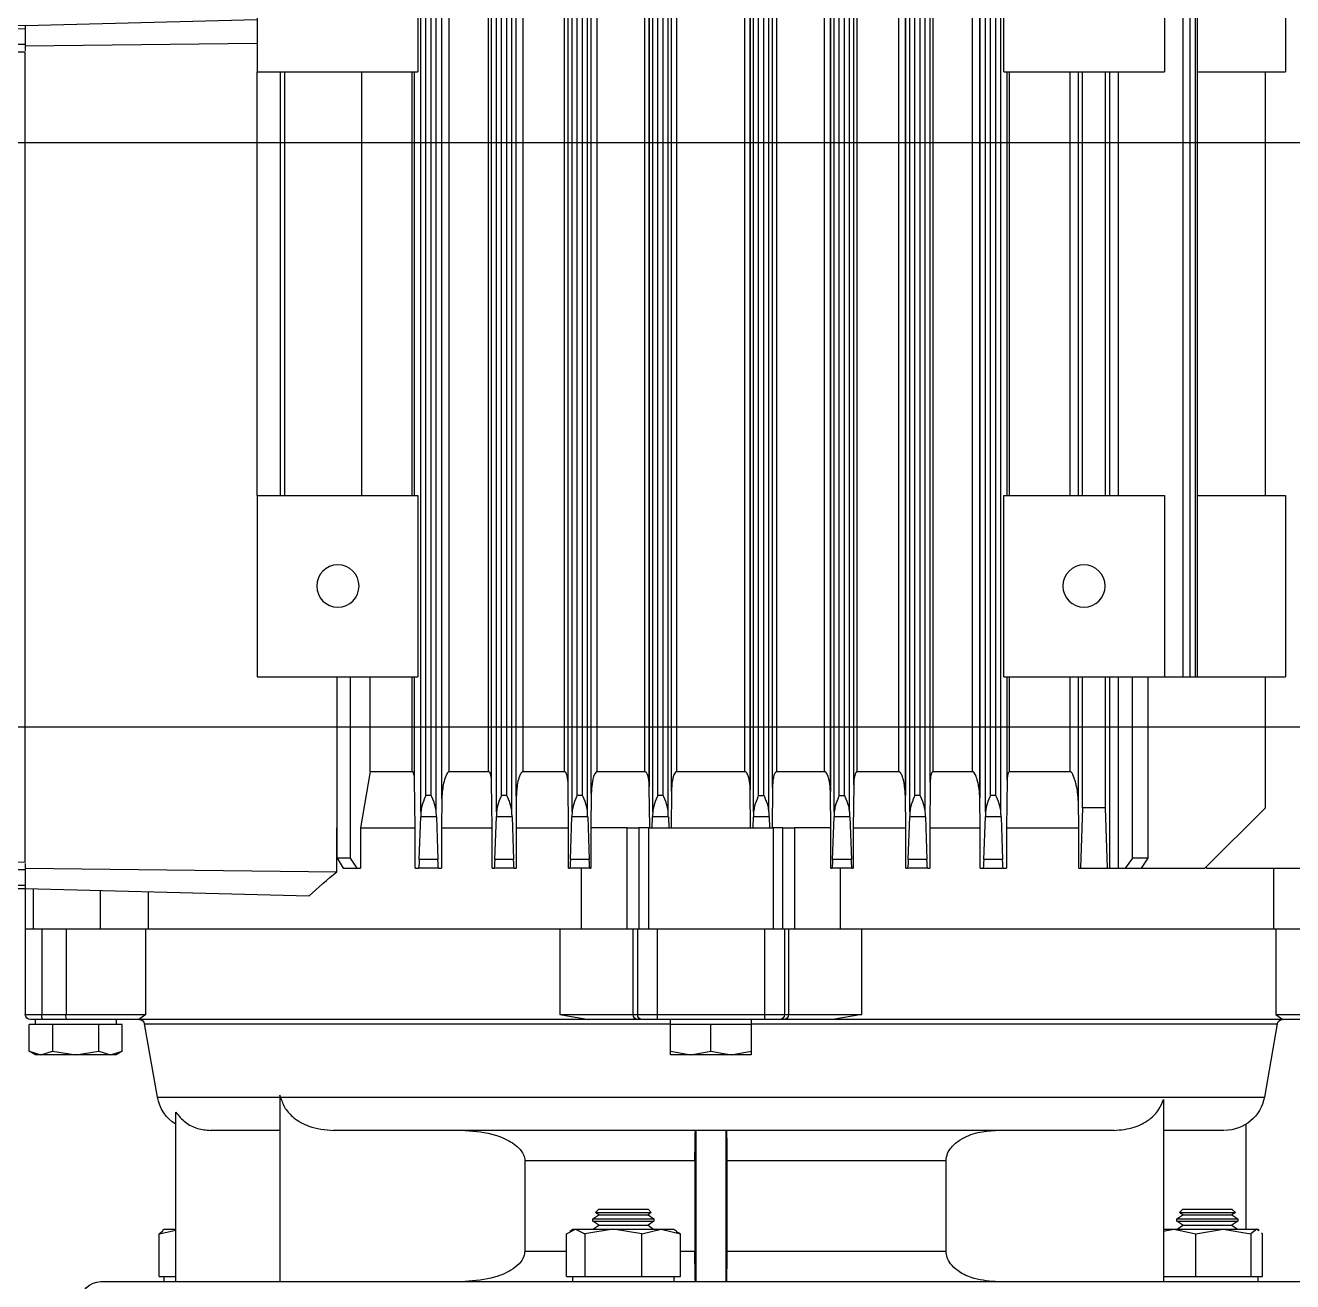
# Model space of a CAD drawing. Header units: centimetres. Extents: x 470464 to 524273, y 49611 to 59074.
# Drawn here: x 490369.18 to 490381.74, y 55166.46 to 55178.93 of the extents above; entities that cross this region are included whole.
import ezdxf

# ---------------------------------------------------------------- set-up
doc = ezdxf.new("R2010")
doc.units = ezdxf.units.CM
doc.header["$MEASUREMENT"] = 0
doc.layers.add('vinç', color=7, linetype='Continuous')

# ---------------------------------------------------------------- blocks, each defined once
blk = doc.blocks.new('DTJYJYTJRKILTULUTOTUŞ')
at = {"color": 30, "ltscale": 0.4, "true_color": 0xf26722, "elevation": 0}
blk.add_lwpolyline([(34748.23, 40110.94), (34748.23, 34810.94), (34690.23, 34810.94), (34690.23, 40110.94)], close=True, dxfattribs=at)
blk = doc.blocks.new('UHKJKLJLJLK')
at = {"color": 2, "linetype": 'Continuous', "lineweight": 25}
for p, q in [((-41145.49, 50585.39), (-41145.49, 50593.31)), ((-41136.99, 50585.39), (-41136.99, 50593.31)), ((-41171.99, 50468.86), (-41171.99, 50589.86)), ((-41130.99, 50578.52), (-41130.99, 50588.11)), ((-41146.41, 50585.53), (-41153.69, 50584.25)), ((-41146.41, 50533.36), (-41146.41, 50585.53)), ((-41145.49, 50585.39), (-41145.99, 50586.08)), ((-41145.99, 50586.08), (-41145.99, 50541.46)), ((-41093.99, 50586.36), (-41111.99, 50586.36)), ((-41111.99, 50577.57), (-41111.99, 50586.36)), ((-41093.99, 50577.57), (-41093.99, 50586.36)), ((-41033.99, 50586.36), (-41051.99, 50586.36)), ((-41051.99, 50577.57), (-41051.99, 50586.36)), ((-41153.69, 50486.66), (-41153.69, 50584.25)), ((-41136.99, 50585.39), (-41145.49, 50585.39)), ((-41136.99, 50544.33), (-41136.99, 50585.39)), ((-41130.99, 50585.14), (-41136.99, 50585.14)), ((-41124.99, 50584.36), (-41130.99, 50578.36)), ((-41124.99, 50584.36), (-41111.99, 50584.36)), ((-41093.99, 50584.36), (-41051.99, 50584.36)), ((-41171.49, 50583.6), (-41171.99, 50583.6)), ((-41171.49, 50583.5), (-41171.49, 50584.07)), ((-41171.49, 50584.07), (-41167.24, 50584.07)), ((-41171.49, 50582.92), (-41171.49, 50583.5)), ((-41167.24, 50584.07), (-41167.16, 50583.98)), ((-41166.79, 50583.5), (-41167.24, 50582.92)), ((-41166.95, 50583.7), (-41166.79, 50583.5)), ((-41166.79, 50583.6), (-41166.88, 50583.74)), ((-41166.79, 50583.5), (-41166.79, 50583.6)), ((-41166.79, 50580.18), (-41166.79, 50583.5)), ((-41167.24, 50582.92), (-41171.49, 50582.92)), ((-41171.49, 50580.18), (-41171.49, 50582.92)), ((-41166.79, 50580.18), (-41167.24, 50582.92)), ((-41156.39, 50582.42), (-41166.79, 50582.42)), ((-41166.4, 50581.04), (-41166.79, 50581.6)), ((-41166, 50581.61), (-41166.4, 50581.04)), ((-41166.4, 50576.15), (-41166.4, 50581.04)), ((-41165.76, 50581.61), (-41166, 50581.61)), ((-41166, 50578.6), (-41166, 50581.61)), ((-41165.36, 50581.04), (-41165.76, 50581.61)), ((-41165.76, 50575.58), (-41165.76, 50581.61)), ((-41165.13, 50581.38), (-41165.36, 50581.04)), ((-41165.36, 50576.15), (-41165.36, 50581.04)), ((-41164.79, 50581.04), (-41165.13, 50581.38)), ((-41165.13, 50578.6), (-41165.13, 50581.38)), ((-41164.79, 50576.15), (-41164.79, 50581.04)), ((-41171.49, 50577.44), (-41171.49, 50580.18)), ((-41167.24, 50577.44), (-41166.79, 50580.18)), ((-41166.79, 50575.28), (-41166.79, 50580.18)), ((-41166, 50575.58), (-41166, 50578.6)), ((-41165.13, 50575.82), (-41165.13, 50578.6)), ((-41130.99, 50578.52), (-41130.83, 50578.52)), ((-41130.99, 50572.06), (-41130.99, 50578.36)), ((-41171.49, 50577.44), (-41167.24, 50577.44)), ((-41171.49, 50575.28), (-41171.49, 50577.44)), ((-41166.79, 50575.28), (-41167.24, 50577.44)), ((-41033.99, 50577.57), (-41111.99, 50577.57)), ((-41111.99, 50577.42), (-41111.99, 50577.57)), ((-41111.99, 50577.42), (-41033.99, 50577.42)), ((-41111.99, 50576.9), (-41111.99, 50577.42)), ((-41111.99, 50576.9), (-41033.99, 50576.9)), ((-41111.99, 50576.21), (-41111.99, 50576.9)), ((-41166.79, 50575.59), (-41166.4, 50576.15)), ((-41166.4, 50576.15), (-41166, 50575.58)), ((-41166, 50575.58), (-41165.76, 50575.58)), ((-41165.76, 50575.58), (-41165.36, 50576.15)), ((-41165.36, 50576.15), (-41165.13, 50575.82)), ((-41165.13, 50575.82), (-41164.79, 50576.15)), ((-41111.99, 50576.21), (-41033.99, 50576.21)), ((-41111.99, 50574.36), (-41111.99, 50576.21)), ((-41153.91, 50574.26), (-41171.99, 50574.26)), ((-41171.49, 50574.26), (-41171.49, 50575.28)), ((-41167, 50574.26), (-41166.79, 50575.28)), ((-41166.79, 50574.26), (-41166.79, 50575.28)), ((-41111.99, 50558.42), (-41111.99, 50574.36)), ((-41093.99, 50574.36), (-41111.99, 50574.36)), ((-41093.99, 50558.42), (-41093.99, 50574.36)), ((-41051.99, 50558.42), (-41051.99, 50574.36)), ((-41033.99, 50574.36), (-41051.99, 50574.36)), ((-41130.99, 50572.06), (-41129.99, 50572.74)), ((-41130.99, 50570.45), (-41130.99, 50572.06)), ((-41129.99, 50572.74), (-41129.99, 50571.18)), ((-41129.99, 50572.74), (-41111.99, 50572.74)), ((-41129.99, 50571.18), (-41130.99, 50570.45)), ((-41130.99, 50569.77), (-41130.99, 50570.45)), ((-41129.99, 50571.18), (-41111.99, 50571.18)), ((-41130.99, 50569.77), (-41111.99, 50569.77)), ((-41130.99, 50568.93), (-41130.99, 50569.77)), ((-41093.99, 50569.77), (-41051.99, 50569.77)), ((-41130.99, 50568.7), (-41130.99, 50568.93)), ((-41130.99, 50568.93), (-41111.99, 50568.93)), ((-41130.99, 50566.01), (-41130.99, 50568.7)), ((-41130.99, 50568.7), (-41124.99, 50568.49)), ((-41124.99, 50568.49), (-41124.99, 50566.22)), ((-41124.99, 50568.49), (-41111.99, 50568.49)), ((-41093.99, 50568.93), (-41051.99, 50568.93)), ((-41093.99, 50568.49), (-41051.99, 50568.49)), ((-41124.99, 50566.22), (-41130.99, 50566.01)), ((-41130.99, 50565.84), (-41130.99, 50566.01)), ((-41130.99, 50565.84), (-41126.99, 50565.84)), ((-41126.99, 50558.69), (-41126.99, 50565.84)), ((-41126.99, 50565.84), (-41124.41, 50565.81)), ((-41124.99, 50566.22), (-41111.99, 50566.22)), ((-41124.41, 50565.81), (-41111.99, 50565.81)), ((-41093.99, 50566.22), (-41051.99, 50566.22)), ((-41093.99, 50565.81), (-41051.99, 50565.81)), ((-41121.39, 50558.98), (-41121.39, 50564.99)), ((-41121.39, 50564.99), (-41111.99, 50564.99)), ((-41093.99, 50564.99), (-41051.99, 50564.99)), ((-41130.99, 50558.36), (-41130.99, 50558.69)), ((-41126.99, 50558.69), (-41130.99, 50558.69)), ((-41130.99, 50556.35), (-41130.99, 50558.36)), ((-41125.87, 50558.14), (-41130.11, 50558.29)), ((-41130.11, 50558.29), (-41130.11, 50556.43)), ((-41122.22, 50558.75), (-41126.99, 50558.69)), ((-41125.87, 50558.14), (-41125.87, 50556.58)), ((-41125.38, 50558.12), (-41020.6, 50558.12)), ((-41122.22, 50558.75), (-41111.99, 50558.75)), ((-41121.39, 50558.98), (-41111.99, 50558.98)), ((-41111.99, 50558.42), (-41093.99, 50558.42)), ((-41093.99, 50558.98), (-41051.99, 50558.98)), ((-41093.99, 50558.75), (-41051.99, 50558.75)), ((-41051.99, 50558.42), (-41033.99, 50558.42)), ((-41130.11, 50556.43), (-41125.87, 50556.58)), ((-41125.38, 50556.59), (-41020.6, 50556.59)), ((-41123.75, 50557.62), (-41022.24, 50557.62)), ((-41123.75, 50557.62), (-41123.75, 50557.09)), ((-41123.75, 50557.09), (-41022.24, 50557.09)), ((-41130.99, 50556.07), (-41130.99, 50556.35)), ((-41130.99, 50556.07), (-41126.99, 50556.07)), ((-41126.99, 50556.07), (-41124.08, 50556.04)), ((-41126.99, 50551.06), (-41126.99, 50556.07)), ((-41124.08, 50556.04), (-41021.91, 50556.04)), ((-41022.12, 50556.04), (-41124, 50556.04)), ((-41121.39, 50551.41), (-41121.39, 50555.31)), ((-41121.39, 50555.31), (-41024.59, 50555.31)), ((-41168.99, 50552.68), (-41168.99, 50530.94)), ((-41168.99, 50552.68), (-41159.99, 50552.68)), ((-41159.99, 50530.94), (-41159.99, 50552.68)), ((-41130.99, 50550.86), (-41130.99, 50551.06)), ((-41126.99, 50551.06), (-41130.99, 50551.06)), ((-41130.99, 50550.86), (-41130.99, 50548.85)), ((-41125.87, 50550.64), (-41130.11, 50550.79)), ((-41130.11, 50550.79), (-41130.11, 50548.93)), ((-41122.47, 50551.11), (-41126.99, 50551.06)), ((-41125.87, 50550.64), (-41125.87, 50549.08)), ((-41125.38, 50550.62), (-41020.6, 50550.62)), ((-41122.47, 50551.11), (-41023.52, 50551.11)), ((-41121.39, 50551.41), (-41024.59, 50551.41)), ((-41130.11, 50548.93), (-41125.87, 50549.08)), ((-41125.38, 50549.09), (-41020.6, 50549.09)), ((-41123.75, 50550.12), (-41022.24, 50550.12)), ((-41123.75, 50550.12), (-41123.75, 50549.59)), ((-41123.75, 50549.59), (-41022.24, 50549.59)), ((-41130.99, 50548.68), (-41130.99, 50548.85)), ((-41130.99, 50548.68), (-41126.99, 50548.68)), ((-41126.99, 50548.68), (-41123.83, 50548.65)), ((-41126.99, 50543.47), (-41126.99, 50548.68)), ((-41123.83, 50548.65), (-41022.16, 50548.65)), ((-41022.37, 50548.65), (-41123.76, 50548.65)), ((-41121.39, 50543.88), (-41121.39, 50547.99)), ((-41121.39, 50547.99), (-41024.59, 50547.99)), ((-41145.49, 50544.33), (-41145.99, 50541.46)), ((-41145.49, 50537.07), (-41145.49, 50544.33)), ((-41145.49, 50544.33), (-41136.99, 50544.33)), ((-41136.99, 50537.07), (-41136.99, 50544.33)), ((-41130.99, 50543.36), (-41130.99, 50543.47)), ((-41126.99, 50543.47), (-41130.99, 50543.47)), ((-41130.99, 50543.36), (-41130.99, 50541.35)), ((-41125.87, 50543.14), (-41130.11, 50543.29)), ((-41130.11, 50543.29), (-41130.11, 50541.43)), ((-41122.72, 50543.52), (-41126.99, 50543.47)), ((-41125.87, 50543.14), (-41125.87, 50541.58)), ((-41125.38, 50543.12), (-41020.6, 50543.12)), ((-41122.72, 50543.52), (-41023.27, 50543.52)), ((-41121.39, 50543.88), (-41024.59, 50543.88)), ((-41136.99, 50542.22), (-41130.99, 50542.22)), ((-41130.11, 50541.43), (-41125.87, 50541.58)), ((-41125.38, 50541.59), (-41020.6, 50541.59)), ((-41123.75, 50542.09), (-41123.75, 50542.62)), ((-41123.75, 50542.62), (-41123.75, 50542.62)), ((-41123.75, 50542.62), (-41022.24, 50542.62)), ((-41123.75, 50542.09), (-41022.24, 50542.09)), ((-41123.75, 50542.09), (-41123.75, 50542.09)), ((-41130.99, 50541.26), (-41130.99, 50541.35)), ((-41130.99, 50541.26), (-41126.99, 50541.26)), ((-41126.99, 50541.26), (-41123.58, 50541.22)), ((-41126.99, 50541.26), (-41126.99, 50537.66)), ((-41123.58, 50541.22), (-41022.4, 50541.22)), ((-41022.62, 50541.23), (-41123.36, 50541.23)), ((-41121.39, 50535.9), (-41121.39, 50540.62)), ((-41121.39, 50540.62), (-41024.59, 50540.62)), ((-41145.99, 50536.58), (-41145.99, 50536.16)), ((-41145.49, 50536.65), (-41145.49, 50537.07)), ((-41136.99, 50537.07), (-41145.49, 50537.07)), ((-41145.49, 50534.68), (-41145.49, 50536.65)), ((-41136.99, 50536.65), (-41145.49, 50536.65)), ((-41126.99, 50537.66), (-41136.99, 50537.66)), ((-41136.99, 50536.5), (-41136.99, 50537.07)), ((-41136.99, 50536.65), (-41136.99, 50537.07)), ((-41136.99, 50536.5), (-41126.99, 50536.5)), ((-41136.99, 50535.52), (-41136.99, 50536.5)), ((-41126.99, 50536.5), (-41126.99, 50537.66)), ((-41126.99, 50536.5), (-41126.99, 50535.52)), ((-41126.99, 50535.52), (-41136.99, 50535.52)), ((-41136.99, 50523.2), (-41136.99, 50535.52)), ((-41126.99, 50523.2), (-41126.99, 50535.52)), ((-41122.98, 50535.46), (-41126.99, 50535.42)), ((-41125.87, 50535.14), (-41126.99, 50535.18)), ((-41122.98, 50535.46), (-41023, 50535.46)), ((-41122.88, 50535.46), (-41023.1, 50535.46)), ((-41121.39, 50535.9), (-41024.59, 50535.9)), ((-41145.49, 50534.68), (-41145.99, 50534.68)), ((-41145.99, 50534.68), (-41145.99, 50524.03)), ((-41145.49, 50524.03), (-41145.49, 50534.68)), ((-41136.99, 50534.68), (-41145.49, 50534.68)), ((-41136.99, 50524.03), (-41136.99, 50534.68)), ((-41125.87, 50535.14), (-41125.87, 50533.58)), ((-41125.38, 50535.12), (-41020.6, 50535.12)), ((-41123.75, 50534.09), (-41123.75, 50534.62)), ((-41123.75, 50534.62), (-41123.75, 50534.62)), ((-41123.75, 50534.62), (-41022.24, 50534.62)), ((-41123.75, 50534.09), (-41022.24, 50534.09)), ((-41123.75, 50534.09), (-41123.75, 50534.09)), ((-41149.49, 50531.36), (-41149.14, 50533.36)), ((-41149.14, 50533.36), (-41149.49, 50533.36)), ((-41149.49, 50533.36), (-41149.49, 50531.36)), ((-41146.49, 50533.36), (-41149.14, 50533.36)), ((-41145.99, 50533.36), (-41146.49, 50533.36)), ((-41146.49, 50533.36), (-41146.49, 50531.36)), ((-41126.99, 50533.54), (-41125.87, 50533.58)), ((-41126.99, 50533.3), (-41123.32, 50533.26)), ((-41125.38, 50533.59), (-41020.6, 50533.59)), ((-41123.32, 50533.26), (-41022.67, 50533.26)), ((-41022.77, 50533.26), (-41123.21, 50533.26)), ((-41121.39, 50525.98), (-41121.39, 50532.73)), ((-41121.39, 50532.73), (-41024.59, 50532.73)), ((-41171.99, 50530.86), (-41156.99, 50530.86)), ((-41159.99, 50530.94), (-41168.99, 50530.94)), ((-41149.14, 50529.36), (-41149.49, 50531.36)), ((-41149.49, 50531.36), (-41149.49, 50527.36)), ((-41146.49, 50531.36), (-41146.49, 50529.36)), ((-41149.49, 50527.36), (-41149.14, 50529.36)), ((-41149.14, 50529.36), (-41146.49, 50529.36)), ((-41146.49, 50529.36), (-41146.49, 50527.36)), ((-41156.99, 50527.86), (-41171.99, 50527.86)), ((-41159.99, 50527.78), (-41168.99, 50527.78)), ((-41168.99, 50527.78), (-41168.99, 50526.33)), ((-41159.99, 50510.9), (-41159.99, 50527.78)), ((-41149.14, 50525.36), (-41149.49, 50527.36)), ((-41149.49, 50527.36), (-41149.49, 50525.36)), ((-41146.49, 50527.36), (-41146.49, 50525.36)), ((-41171.49, 50525.67), (-41171.99, 50525.67)), ((-41171.49, 50526.33), (-41167.24, 50526.33)), ((-41171.49, 50524.42), (-41171.49, 50526.33)), ((-41166.79, 50524.42), (-41167.24, 50526.33)), ((-41167.24, 50526.33), (-41167.05, 50525.95)), ((-41166.79, 50525.67), (-41166.97, 50525.99)), ((-41166.79, 50524.42), (-41166.79, 50525.67)), ((-41149.49, 50525.36), (-41149.14, 50525.36)), ((-41149.14, 50525.36), (-41146.49, 50525.36)), ((-41146.49, 50525.36), (-41145.99, 50525.36)), ((-41146.41, 50473.18), (-41146.41, 50525.36)), ((-41123.32, 50525.45), (-41126.99, 50525.42)), ((-41125.87, 50525.14), (-41126.99, 50525.18)), ((-41125.87, 50525.14), (-41125.87, 50523.58)), ((-41125.38, 50525.12), (-41020.6, 50525.12)), ((-41123.32, 50525.45), (-41022.67, 50525.45)), ((-41123.21, 50525.45), (-41022.77, 50525.45)), ((-41121.39, 50525.98), (-41024.59, 50525.98)), ((-41171.49, 50522.5), (-41171.49, 50524.42)), ((-41167.24, 50522.5), (-41166.79, 50524.42)), ((-41166.79, 50519.67), (-41166.79, 50524.42)), ((-41145.49, 50524.03), (-41145.99, 50524.03)), ((-41145.49, 50522.07), (-41145.49, 50524.03)), ((-41136.99, 50524.03), (-41145.49, 50524.03)), ((-41123.75, 50524.62), (-41022.24, 50524.62)), ((-41123.75, 50524.62), (-41123.75, 50524.09)), ((-41123.75, 50524.09), (-41022.24, 50524.09)), ((-41166.4, 50523.12), (-41166.79, 50523.68)), ((-41166, 50523.69), (-41166.4, 50523.12)), ((-41166.4, 50518.23), (-41166.4, 50523.12)), ((-41165.76, 50523.69), (-41166, 50523.69)), ((-41166, 50517.66), (-41166, 50523.69)), ((-41165.36, 50523.12), (-41165.76, 50523.69)), ((-41165.76, 50517.66), (-41165.76, 50523.69)), ((-41165.13, 50523.45), (-41165.36, 50523.12)), ((-41165.36, 50518.23), (-41165.36, 50523.12)), ((-41164.79, 50523.12), (-41165.13, 50523.45)), ((-41165.13, 50517.9), (-41165.13, 50523.45)), ((-41164.79, 50518.23), (-41164.79, 50523.12)), ((-41136.99, 50523.2), (-41126.99, 50523.2)), ((-41136.99, 50522.21), (-41136.99, 50523.2)), ((-41126.99, 50523.54), (-41125.87, 50523.58)), ((-41126.99, 50523.29), (-41122.98, 50523.25)), ((-41126.99, 50523.2), (-41126.99, 50522.21)), ((-41125.38, 50523.59), (-41020.6, 50523.59)), ((-41122.98, 50523.25), (-41023, 50523.25)), ((-41023.11, 50523.25), (-41122.88, 50523.25)), ((-41121.39, 50518.09), (-41121.39, 50522.81)), ((-41121.39, 50522.81), (-41024.59, 50522.81)), ((-41171.49, 50519.67), (-41171.49, 50522.5)), ((-41171.49, 50522.5), (-41167.24, 50522.5)), ((-41167.24, 50522.5), (-41166.79, 50519.67)), ((-41145.99, 50522.56), (-41145.99, 50522.14)), ((-41136.99, 50522.07), (-41145.49, 50522.07)), ((-41145.49, 50521.64), (-41145.49, 50522.07)), ((-41145.49, 50521.64), (-41136.99, 50521.64)), ((-41145.49, 50514.38), (-41145.49, 50521.64)), ((-41126.99, 50522.21), (-41136.99, 50522.21)), ((-41136.99, 50521.64), (-41136.99, 50522.21)), ((-41136.99, 50521.64), (-41136.99, 50522.07)), ((-41136.99, 50514.38), (-41136.99, 50521.64)), ((-41126.99, 50521.05), (-41126.99, 50522.21)), ((-41136.99, 50521.05), (-41126.99, 50521.05)), ((-41126.99, 50521.05), (-41126.99, 50517.45)), ((-41171.49, 50516.84), (-41171.49, 50519.67)), ((-41166.79, 50519.67), (-41167.24, 50516.84)), ((-41166.79, 50515.93), (-41166.79, 50519.67)), ((-41166.79, 50517.67), (-41166.4, 50518.23)), ((-41166.4, 50518.23), (-41166, 50517.66)), ((-41166, 50517.66), (-41165.76, 50517.66)), ((-41165.76, 50517.66), (-41165.36, 50518.23)), ((-41165.36, 50518.23), (-41165.13, 50517.9)), ((-41165.13, 50517.9), (-41164.79, 50518.23)), ((-41121.39, 50518.09), (-41024.59, 50518.09)), ((-41167.24, 50516.84), (-41171.49, 50516.84)), ((-41171.49, 50515.93), (-41171.49, 50516.84)), ((-41166.79, 50515.93), (-41167.24, 50516.84)), ((-41145.49, 50514.38), (-41145.99, 50517.25)), ((-41145.99, 50517.25), (-41145.99, 50472.63)), ((-41130.99, 50516.49), (-41136.99, 50516.49)), ((-41130.99, 50517.36), (-41130.99, 50517.45)), ((-41126.99, 50517.45), (-41130.99, 50517.45)), ((-41130.99, 50517.36), (-41130.99, 50515.35)), ((-41125.87, 50517.14), (-41130.11, 50517.29)), ((-41130.11, 50517.29), (-41130.11, 50515.43)), ((-41123.58, 50517.49), (-41126.99, 50517.46)), ((-41125.87, 50517.14), (-41125.87, 50515.58)), ((-41125.38, 50517.12), (-41020.6, 50517.12)), ((-41123.75, 50516.62), (-41022.24, 50516.62)), ((-41123.75, 50516.62), (-41123.75, 50516.09)), ((-41123.58, 50517.49), (-41022.4, 50517.49)), ((-41123.36, 50517.49), (-41022.56, 50517.49)), ((-41171.99, 50515.67), (-41171.49, 50515.67)), ((-41171.49, 50515.02), (-41171.49, 50515.93)), ((-41167.24, 50515.02), (-41166.79, 50515.93)), ((-41166.97, 50515.36), (-41166.79, 50515.67)), ((-41166.79, 50515.67), (-41166.79, 50515.93)), ((-41130.99, 50515.24), (-41130.99, 50515.35)), ((-41130.99, 50515.24), (-41126.99, 50515.24)), ((-41130.11, 50515.43), (-41125.87, 50515.58)), ((-41126.99, 50515.24), (-41122.72, 50515.2)), ((-41126.99, 50510.03), (-41126.99, 50515.24)), ((-41125.38, 50515.59), (-41020.6, 50515.59)), ((-41123.75, 50516.09), (-41022.24, 50516.09)), ((-41122.72, 50515.2), (-41023.27, 50515.2)), ((-41171.49, 50515.02), (-41167.24, 50515.02)), ((-41168.99, 50515.02), (-41168.99, 50510.9)), ((-41136.99, 50514.38), (-41145.49, 50514.38)), ((-41136.99, 50473.32), (-41136.99, 50514.38)), ((-41121.39, 50510.73), (-41121.39, 50514.83)), ((-41121.39, 50514.83), (-41024.59, 50514.83)), ((-41159.99, 50510.9), (-41168.99, 50510.9)), ((-41130.99, 50509.86), (-41130.99, 50510.03)), ((-41126.99, 50510.03), (-41130.99, 50510.03)), ((-41123.83, 50510.06), (-41126.99, 50510.03)), ((-41123.83, 50510.06), (-41022.16, 50510.06)), ((-41121.39, 50510.73), (-41024.59, 50510.73)), ((-41130.99, 50509.86), (-41130.99, 50507.85)), ((-41125.87, 50509.64), (-41130.11, 50509.79)), ((-41130.11, 50509.79), (-41130.11, 50507.93)), ((-41125.87, 50509.64), (-41125.87, 50508.08)), ((-41125.38, 50509.62), (-41020.6, 50509.62)), ((-41123.75, 50509.12), (-41022.24, 50509.12)), ((-41123.75, 50509.12), (-41123.75, 50508.59)), ((-41130.99, 50507.65), (-41130.99, 50507.85)), ((-41130.99, 50507.65), (-41126.99, 50507.65)), ((-41130.11, 50507.93), (-41125.87, 50508.08)), ((-41126.99, 50507.65), (-41122.47, 50507.61)), ((-41126.99, 50502.64), (-41126.99, 50507.65)), ((-41125.38, 50508.09), (-41020.6, 50508.09)), ((-41123.75, 50508.59), (-41022.24, 50508.59)), ((-41122.47, 50507.61), (-41023.52, 50507.61)), ((-41121.39, 50503.41), (-41121.39, 50507.3)), ((-41121.39, 50507.3), (-41024.59, 50507.3)), ((-41130.99, 50502.36), (-41130.99, 50502.64)), ((-41126.99, 50502.64), (-41130.99, 50502.64)), ((-41124.08, 50502.67), (-41126.99, 50502.64)), ((-41124.08, 50502.67), (-41021.91, 50502.67)), ((-41123.87, 50502.67), (-41022.05, 50502.67)), ((-41121.39, 50503.41), (-41024.59, 50503.41)), ((-41130.99, 50502.36), (-41130.99, 50500.35)), ((-41125.87, 50502.14), (-41130.11, 50502.29)), ((-41130.11, 50502.29), (-41130.11, 50500.43)), ((-41125.87, 50502.14), (-41125.87, 50500.58)), ((-41125.38, 50502.12), (-41020.6, 50502.12)), ((-41123.75, 50501.62), (-41022.24, 50501.62)), ((-41123.75, 50501.62), (-41123.75, 50501.09)), ((-41130.99, 50500.02), (-41130.99, 50500.35)), ((-41130.99, 50500.02), (-41126.99, 50500.02)), ((-41130.11, 50500.43), (-41125.87, 50500.58)), ((-41126.99, 50500.02), (-41122.22, 50499.97)), ((-41126.99, 50494.59), (-41126.99, 50500.02)), ((-41125.38, 50500.59), (-41020.6, 50500.59)), ((-41123.75, 50501.09), (-41022.24, 50501.09)), ((-41093.99, 50500.29), (-41111.99, 50500.29)), ((-41111.99, 50484.36), (-41111.99, 50500.29)), ((-41093.99, 50484.36), (-41093.99, 50500.29)), ((-41033.99, 50500.29), (-41051.99, 50500.29)), ((-41051.99, 50484.36), (-41051.99, 50500.29)), ((-41122.22, 50499.97), (-41111.99, 50499.97)), ((-41121.39, 50495.57), (-41121.39, 50499.73)), ((-41121.39, 50499.73), (-41111.99, 50499.73)), ((-41093.99, 50499.97), (-41051.99, 50499.97)), ((-41093.99, 50499.73), (-41051.99, 50499.73)), ((-41121.39, 50495.57), (-41126.99, 50494.59)), ((-41121.39, 50495.57), (-41111.99, 50495.57)), ((-41126.99, 50494.59), (-41130.99, 50494.59)), ((-41130.99, 50494.27), (-41130.99, 50494.59)), ((-41130.99, 50494.27), (-41129.99, 50493.62)), ((-41130.99, 50492.88), (-41130.99, 50494.27)), ((-41051.99, 50494.71), (-41093.99, 50494.71)), ((-41129.99, 50492.29), (-41130.99, 50492.88)), ((-41129.99, 50493.62), (-41111.99, 50493.62)), ((-41129.99, 50493.62), (-41129.99, 50492.29)), ((-41131.33, 50492.26), (-41126.99, 50492.26)), ((-41130.99, 50461.36), (-41131.33, 50492.26)), ((-41129.99, 50492.29), (-41111.99, 50492.29)), ((-41126.99, 50492.26), (-41126.95, 50492.29)), ((-41132.99, 50461.36), (-41133.73, 50489.51)), ((-41153.48, 50486.61), (-41171.99, 50486.61)), ((-41153.69, 50486.66), (-41153.48, 50486.61)), ((-41153.69, 50474.46), (-41153.69, 50486.61)), ((-41051.99, 50487.06), (-41093.99, 50487.06)), ((-41093.99, 50486.66), (-41051.99, 50486.66)), ((-41093.99, 50484.36), (-41111.99, 50484.36)), ((-41093.99, 50484.36), (-41051.99, 50484.36)), ((-41033.99, 50484.36), (-41051.99, 50484.36)), ((-41049.39, 50461.36), (-41049.14, 50484.36)), ((-41047.39, 50461.36), (-41046.79, 50484.36)), ((-41171.99, 50476.29), (-41155.19, 50476.29)), ((-41171.49, 50474.64), (-41171.49, 50476.29)), ((-41167.24, 50474.64), (-41166.9, 50476.29)), ((-41166.79, 50475.12), (-41166.79, 50476.29)), ((-41171.99, 50475.12), (-41171.49, 50475.12)), ((-41167.24, 50474.64), (-41166.95, 50475.01)), ((-41166.88, 50474.97), (-41166.79, 50475.12)), ((-41171.49, 50474.64), (-41167.24, 50474.64)), ((-41153.69, 50474.46), (-41146.41, 50473.18)), ((-41145.49, 50473.32), (-41145.99, 50472.63)), ((-41145.49, 50473.32), (-41136.99, 50473.32)), ((-41145.49, 50465.4), (-41145.49, 50473.32)), ((-41136.99, 50473.57), (-41133.31, 50473.57)), ((-41136.99, 50465.4), (-41136.99, 50473.32)), ((-41149.14, 50470.98), (-41149.49, 50470.36)), ((-41149.49, 50469.82), (-41149.14, 50470.98)), ((-41149.49, 50470.36), (-41149.49, 50469.82)), ((-41149.14, 50468.67), (-41149.49, 50469.82)), ((-41149.49, 50469.82), (-41149.49, 50466.36)), ((-41149.14, 50470.98), (-41146.49, 50470.98)), ((-41146.49, 50470.98), (-41146.49, 50469.82)), ((-41145.99, 50470.36), (-41146.49, 50470.36)), ((-41146.49, 50469.82), (-41146.49, 50468.67)), ((-41149.49, 50466.36), (-41149.14, 50468.67)), ((-41149.14, 50468.67), (-41146.49, 50468.67)), ((-41146.49, 50468.67), (-41146.49, 50466.36)), ((-41133.19, 50468.77), (-41136.99, 50468.77)), ((-41149.14, 50464.05), (-41149.49, 50466.36)), ((-41149.49, 50466.36), (-41149.49, 50462.89)), ((-41146.49, 50466.36), (-41146.49, 50464.05)), ((-41145.99, 50465.49), (-41145.99, 50463.1)), ((-41136.99, 50465.4), (-41145.49, 50465.4)), ((-41145.49, 50463.01), (-41145.49, 50465.4)), ((-41136.99, 50462.18), (-41136.99, 50465.4)), ((-41136.99, 50463.01), (-41136.99, 50465.4)), ((-41149.49, 50462.89), (-41149.14, 50464.05)), ((-41146.49, 50464.05), (-41149.14, 50464.05)), ((-41146.49, 50464.05), (-41146.49, 50462.89)), ((-41149.14, 50461.74), (-41149.49, 50462.89)), ((-41149.49, 50462.89), (-41149.49, 50462.36)), ((-41149.49, 50462.36), (-41149.14, 50461.74)), ((-41146.49, 50462.89), (-41146.49, 50461.74)), ((-41146.49, 50462.36), (-41145.99, 50462.36)), ((-41136.99, 50463.01), (-41145.49, 50463.01)), ((-41145.49, 50461.36), (-41145.49, 50463.01)), ((-41149.14, 50461.74), (-41146.49, 50461.74)), ((-41136.99, 50461.36), (-41145.49, 50461.36)), ((-41136.99, 50462.18), (-41133.01, 50462.18)), ((-41136.99, 50461.36), (-41136.99, 50462.18)), ((-41133, 50461.36), (-41136.99, 50461.36)), ((-41132.7, 50426.85), (-41133, 50461.36)), ((-41130.99, 50461.36), (-41132.99, 50461.36)), ((-41132.71, 50461.36), (-41132.4, 50426.85)), ((-41130.99, 50426.85), (-41131.11, 50461.36)), ((-41130.51, 50461.36), (-41130.99, 50461.36)), ((-41130.4, 50461.36), (-41130.28, 50426.85)), ((-41130.4, 50461.36), (-41049.98, 50461.36)), ((-41050.1, 50426.85), (-41049.98, 50461.36)), ((-41049.39, 50461.36), (-41049.88, 50461.36)), ((-41049.27, 50461.36), (-41049.4, 50426.85)), ((-41047.39, 50461.36), (-41049.39, 50461.36)), ((-41047.98, 50426.85), (-41047.68, 50461.36)), ((-41047.39, 50461.36), (-41047.69, 50426.85))]:
    blk.add_line(p, q, dxfattribs=at)
for centre in [(-41102.99, 50566.36), (-41102.99, 50492.36)]:
    blk.add_circle(centre, 2.1, dxfattribs=at)
for centre, radius, start, end in [((-41146.49, 50586.03), 0.5, 280, 0), ((-41152.99, 50580.31), 4, 100, 180), ((-41145.5, 50536.57), 0.496, 89.5648, 179.5581), ((-41145.5, 50536.15), 0.496, 89.5648, 179.5581), ((-41145.5, 50522.56), 0.496, 180.4419, 270.4352), ((-41145.5, 50522.14), 0.496, 180.4419, 270.4352), ((-41152.99, 50478.4), 4, 211.8703, 260), ((-41146.49, 50472.69), 0.5, 0, 80), ((-41173.99, 50468.86), 2, 270, 0), ((-41145.61, 50466.18), 0.794, 241.5184, 278.7795), ((-41145.61, 50463.79), 0.794, 241.5184, 278.7795), ((-41145.49, 50461.86), 0.5, 180, 270)]:
    blk.add_arc(centre, radius, start, end, dxfattribs=at)
for centre, major_axis, ratio, start_param, end_param in [((-41127.99, 50558.36), (3, 0), 0.034921, 3.141593, 3.926991), ((-41123.75, 50558.21), (3, 0), 0.034921, 3.926991, 4.13731), ((-41123.75, 50556.5), (3, 0), 0.034921, 2.145876, 2.356194), ((-41127.99, 50556.35), (3, 0), 0.034921, 2.356194, 3.141593), ((-41127.99, 50550.86), (3, 0), 0.034921, 3.141593, 3.926991), ((-41123.75, 50550.71), (3, 0), 0.034921, 3.926991, 4.13731), ((-41123.75, 50549), (3, 0), 0.034921, 2.145876, 2.356194), ((-41127.99, 50548.85), (3, 0), 0.034921, 2.356194, 3.141593), ((-41127.99, 50543.36), (3, 0), 0.034921, 3.141593, 3.926991), ((-41123.75, 50543.21), (3, 0), 0.034921, 3.926991, 4.137311), ((-41123.75, 50541.5), (3, 0), 0.034921, 2.145876, 2.356194), ((-41127.99, 50541.35), (3, 0), 0.034921, 2.356194, 3.141593), ((-41123.75, 50535.21), (3, 0), 0.034921, 3.926991, 4.137311), ((-41123.75, 50533.5), (3, 0), 0.034921, 2.145876, 2.356194), ((-41123.75, 50525.21), (3, 0), 0.034921, 3.926991, 4.137311), ((-41123.75, 50523.5), (3, 0), 0.034921, 2.145875, 2.356194), ((-41127.99, 50517.36), (3, 0), 0.034921, 3.141593, 3.926991), ((-41123.75, 50517.21), (3, 0), 0.034921, 3.926991, 4.137311), ((-41127.99, 50515.35), (3, 0), 0.034921, 2.356194, 3.141593), ((-41123.75, 50515.5), (3, 0), 0.034921, 2.145875, 2.356194), ((-41127.99, 50509.86), (3, 0), 0.034921, 3.141593, 3.926991), ((-41123.75, 50509.71), (3, 0), 0.034921, 3.926991, 4.137311), ((-41127.99, 50507.85), (3, 0), 0.034921, 2.356194, 3.141593), ((-41123.75, 50508), (3, 0), 0.034921, 2.145875, 2.356194), ((-41127.99, 50502.36), (3, 0), 0.034921, 3.141593, 3.926991), ((-41123.75, 50502.21), (3, 0), 0.034921, 3.926991, 4.137311), ((-41127.99, 50500.35), (3, 0), 0.034921, 2.356194, 3.141593), ((-41123.75, 50500.5), (3, 0), 0.034921, 2.145876, 2.356194), ((-41176.31, 50529.36), (41.62, -40.85), 0.963647, 0.02478, 0.089847)]:
    blk.add_ellipse(centre, major_axis=major_axis, ratio=ratio, start_param=start_param, end_param=end_param, dxfattribs=at)
for points, knots in [([(-41145.99, 50593.23), (-41145.99, 50592.51), (-41145.99, 50591.06), (-41145.99, 50589.09), (-41145.99, 50587.35), (-41145.99, 50586.5), (-41145.99, 50586.08)], [0, 0, 0, 0, 0.247158, 0.5, 0.752842, 1, 1, 1, 1]), ([(-41156.99, 50580.22), (-41156.99, 50580.22), (-41156.99, 50580.22), (-41156.99, 50579.29), (-41156.99, 50577.49), (-41156.99, 50575.76), (-41156.99, 50574.46), (-41156.99, 50574.26)], [0, 0, 0, 0, 0.174018, 0.434332, 0.694629, 0.952851, 1, 1, 1, 1]), ([(-41156.99, 50569.34), (-41156.93, 50570.02), (-41156.83, 50571.27), (-41156.02, 50572.8), (-41155.02, 50573.81), (-41154.25, 50574.12), (-41153.91, 50574.26)], [0, 0, 0, 0, 0.327357, 0.60131, 0.823371, 1, 1, 1, 1]), ([(-41156.99, 50569.34), (-41156.99, 50568.17), (-41156.99, 50565.84), (-41156.99, 50561.78), (-41156.99, 50557.33), (-41156.99, 50552.5), (-41156.99, 50547.4), (-41156.99, 50542.11), (-41156.99, 50536.74), (-41156.99, 50531.34), (-41156.99, 50525.91), (-41156.99, 50520.47), (-41156.99, 50515.07), (-41156.99, 50509.81), (-41156.99, 50504.78), (-41156.99, 50500.08), (-41156.99, 50495.74), (-41156.99, 50493.2), (-41156.99, 50491.94)], [0, 0, 0, 0, 0.061766, 0.123529, 0.186576, 0.250001, 0.313425, 0.376472, 0.438777, 0.5, 0.561224, 0.623529, 0.686576, 0.75, 0.813425, 0.876472, 0.938776, 1, 1, 1, 1]), ([(-41124.41, 50565.81), (-41124.09, 50565.79), (-41123.54, 50565.76), (-41122.84, 50565.62), (-41122.35, 50565.49), (-41122.02, 50565.39), (-41121.79, 50565.3), (-41121.62, 50565.22), (-41121.5, 50565.15), (-41121.43, 50565.08), (-41121.4, 50565.03), (-41121.4, 50565), (-41121.39, 50564.99)], [0, 0, 0, 0, 0.3071, 0.52078, 0.668319, 0.770496, 0.841653, 0.89166, 0.945645, 0.96705, 0.988687, 1, 1, 1, 1]), ([(-41125.38, 50558.12), (-41125.2, 50558.1), (-41124.73, 50558.03), (-41124.16, 50557.8), (-41123.81, 50557.65), (-41123.75, 50557.62), (-41123.75, 50557.62)], [0, 0, 0, 0, 0.3527107, 0.9040796, 0.993909, 1, 1, 1, 1]), ([(-41121.39, 50558.98), (-41121.4, 50558.97), (-41121.4, 50558.95), (-41121.42, 50558.91), (-41121.47, 50558.87), (-41121.58, 50558.82), (-41121.83, 50558.76), (-41122.06, 50558.75), (-41122.22, 50558.75)], [0, 0, 0, 0, 0.037117, 0.087158, 0.173059, 0.258447, 0.506088, 1, 1, 1, 1]), ([(-41171.99, 50557.56), (-41171.92, 50556.75), (-41171.8, 50555.44), (-41171.04, 50553.95), (-41170.32, 50553.16), (-41169.63, 50552.75), (-41169.19, 50552.7), (-41168.99, 50552.68)], [0, 0, 0, 0, 0.3890495, 0.6283269, 0.7885265, 0.9036057, 1, 1, 1, 1]), ([(-41159.99, 50552.68), (-41159.75, 50552.71), (-41159.27, 50552.78), (-41158.53, 50553.27), (-41157.73, 50554.26), (-41157.12, 50555.77), (-41157.03, 50556.98), (-41156.99, 50557.56)], [0, 0, 0, 0, 0.1162051, 0.2314236, 0.4183149, 0.7203017, 1, 1, 1, 1]), ([(-41123.75, 50557.09), (-41123.75, 50557.09), (-41123.81, 50557.07), (-41124.16, 50556.92), (-41124.73, 50556.68), (-41125.2, 50556.62), (-41125.38, 50556.59)], [0, 0, 0, 0, 0.006091, 0.095922, 0.64729, 1, 1, 1, 1]), ([(-41124.08, 50556.04), (-41123.76, 50556.02), (-41123.24, 50556), (-41122.6, 50555.87), (-41122.19, 50555.77), (-41121.91, 50555.68), (-41121.7, 50555.59), (-41121.56, 50555.51), (-41121.46, 50555.43), (-41121.41, 50555.38), (-41121.4, 50555.33), (-41121.39, 50555.31), (-41121.39, 50555.31)], [0, 0, 0, 0, 0.342786, 0.545277, 0.685241, 0.78238, 0.850268, 0.918797, 0.947821, 0.977094, 0.993536, 1, 1, 1, 1]), ([(-41125.38, 50550.62), (-41125.2, 50550.6), (-41124.73, 50550.53), (-41124.16, 50550.29), (-41123.81, 50550.15), (-41123.75, 50550.12), (-41123.75, 50550.12)], [0, 0, 0, 0, 0.352712, 0.904085, 0.99391, 1, 1, 1, 1]), ([(-41121.39, 50551.41), (-41121.39, 50551.4), (-41121.4, 50551.38), (-41121.42, 50551.34), (-41121.47, 50551.28), (-41121.58, 50551.22), (-41121.91, 50551.13), (-41122.23, 50551.12), (-41122.47, 50551.11)], [0, 0, 0, 0, 0.0171006, 0.0546167, 0.1332243, 0.2110363, 0.3928653, 1, 1, 1, 1]), ([(-41123.75, 50549.59), (-41123.75, 50549.59), (-41123.81, 50549.57), (-41124.16, 50549.42), (-41124.73, 50549.18), (-41125.2, 50549.12), (-41125.38, 50549.09)], [0, 0, 0, 0, 0.00609, 0.095917, 0.647289, 1, 1, 1, 1]), ([(-41123.83, 50548.65), (-41123.51, 50548.64), (-41123.02, 50548.61), (-41122.42, 50548.5), (-41122.07, 50548.41), (-41121.82, 50548.33), (-41121.64, 50548.24), (-41121.52, 50548.17), (-41121.44, 50548.09), (-41121.4, 50548.04), (-41121.4, 50548), (-41121.39, 50547.99)], [0, 0, 0, 0, 0.3757659, 0.5679944, 0.7010365, 0.7935857, 0.8585089, 0.9276307, 0.9552647, 0.983184, 1, 1, 1, 1]), ([(-41125.38, 50543.12), (-41125.2, 50543.1), (-41124.73, 50543.03), (-41124.16, 50542.79), (-41123.81, 50542.65), (-41123.75, 50542.62), (-41123.75, 50542.62)], [0, 0, 0, 0, 0.3527124, 0.9040878, 0.9939103, 1, 1, 1, 1]), ([(-41121.39, 50543.88), (-41121.4, 50543.87), (-41121.4, 50543.84), (-41121.43, 50543.79), (-41121.47, 50543.75), (-41121.59, 50543.68), (-41121.99, 50543.54), (-41122.4, 50543.53), (-41122.72, 50543.52)], [0, 0, 0, 0, 0.02575, 0.058902, 0.114952, 0.170685, 0.336492, 1, 1, 1, 1]), ([(-41145.99, 50541.46), (-41145.99, 50540.85), (-41145.99, 50539.63), (-41145.99, 50538.19), (-41145.99, 50537.1), (-41145.99, 50536.75), (-41145.99, 50536.58)], [0, 0, 0, 0, 0.247158, 0.5, 0.752842, 1, 1, 1, 1]), ([(-41123.75, 50542.09), (-41123.75, 50542.09), (-41123.81, 50542.07), (-41124.17, 50541.92), (-41124.73, 50541.68), (-41125.2, 50541.62), (-41125.38, 50541.59)], [0, 0, 0, 0, 0.00609, 0.095914, 0.647289, 1, 1, 1, 1]), ([(-41123.58, 50541.22), (-41123.26, 50541.21), (-41122.61, 50541.17), (-41121.9, 50541.02), (-41121.52, 50540.82), (-41121.44, 50540.74), (-41121.41, 50540.69), (-41121.39, 50540.65), (-41121.39, 50540.63), (-41121.39, 50540.62)], [0, 0, 0, 0, 0.41639, 0.834867, 0.920232, 0.948499, 0.976976, 0.996024, 1, 1, 1, 1]), ([(-41145.99, 50536.16), (-41145.99, 50536.11), (-41145.99, 50536.02), (-41145.99, 50535.66), (-41145.99, 50535.2), (-41145.99, 50534.85), (-41145.99, 50534.68)], [0, 0, 0, 0, 0.242227, 0.5, 0.757773, 1, 1, 1, 1]), ([(-41121.39, 50535.9), (-41121.4, 50535.89), (-41121.4, 50535.86), (-41121.42, 50535.81), (-41121.48, 50535.75), (-41121.67, 50535.63), (-41122.18, 50535.5), (-41122.66, 50535.48), (-41122.98, 50535.46)], [0, 0, 0, 0, 0.019193, 0.046575, 0.102754, 0.158483, 0.439645, 1, 1, 1, 1]), ([(-41125.38, 50535.12), (-41125.2, 50535.1), (-41124.73, 50535.03), (-41124.17, 50534.79), (-41123.81, 50534.65), (-41123.75, 50534.62), (-41123.75, 50534.62)], [0, 0, 0, 0, 0.3527128, 0.9040896, 0.9939105, 1, 1, 1, 1]), ([(-41123.75, 50534.09), (-41123.75, 50534.09), (-41123.81, 50534.07), (-41124.17, 50533.92), (-41124.73, 50533.68), (-41125.2, 50533.62), (-41125.38, 50533.59)], [0, 0, 0, 0, 0.0060894, 0.0959129, 0.6472887, 1, 1, 1, 1]), ([(-41123.32, 50533.26), (-41122.99, 50533.25), (-41122.52, 50533.23), (-41121.92, 50533.1), (-41121.61, 50532.99), (-41121.46, 50532.86), (-41121.41, 50532.81), (-41121.4, 50532.76), (-41121.39, 50532.74), (-41121.39, 50532.73)], [0, 0, 0, 0, 0.469714, 0.681794, 0.895274, 0.930598, 0.96615, 0.988581, 1, 1, 1, 1]), ([(-41168.99, 50530.94), (-41169.33, 50530.93), (-41170, 50530.93), (-41170.9, 50530.92), (-41171.58, 50530.91), (-41171.94, 50530.9), (-41171.98, 50530.89), (-41171.99, 50530.88)], [0, 0, 0, 0, 0.214272, 0.428538, 0.64297, 0.857733, 1, 1, 1, 1]), ([(-41156.99, 50530.88), (-41157.03, 50530.89), (-41157.09, 50530.9), (-41157.61, 50530.92), (-41158.37, 50530.93), (-41159.22, 50530.93), (-41159.77, 50530.94), (-41159.99, 50530.94)], [0, 0, 0, 0, 0.215096, 0.430195, 0.645173, 0.859842, 1, 1, 1, 1]), ([(-41171.99, 50527.83), (-41171.96, 50527.82), (-41171.89, 50527.81), (-41171.37, 50527.8), (-41170.61, 50527.78), (-41169.77, 50527.78), (-41169.21, 50527.78), (-41168.99, 50527.78)], [0, 0, 0, 0, 0.215096, 0.430195, 0.645173, 0.859842, 1, 1, 1, 1]), ([(-41159.99, 50527.78), (-41159.66, 50527.78), (-41158.98, 50527.78), (-41158.08, 50527.79), (-41157.41, 50527.8), (-41157.04, 50527.82), (-41157.01, 50527.83), (-41156.99, 50527.83)], [0, 0, 0, 0, 0.214272, 0.428538, 0.64297, 0.857733, 1, 1, 1, 1]), ([(-41125.38, 50525.12), (-41125.2, 50525.1), (-41124.73, 50525.03), (-41124.17, 50524.79), (-41123.81, 50524.65), (-41123.75, 50524.62), (-41123.75, 50524.62)], [0, 0, 0, 0, 0.352713, 0.904091, 0.993911, 1, 1, 1, 1]), ([(-41121.39, 50525.98), (-41121.39, 50525.97), (-41121.4, 50525.95), (-41121.41, 50525.9), (-41121.46, 50525.85), (-41121.61, 50525.72), (-41121.92, 50525.62), (-41122.52, 50525.48), (-41122.99, 50525.46), (-41123.32, 50525.45)], [0, 0, 0, 0, 0.011425, 0.033857, 0.069413, 0.10474, 0.318212, 0.530284, 1, 1, 1, 1]), ([(-41145.99, 50524.03), (-41145.99, 50523.87), (-41145.99, 50523.52), (-41145.99, 50523.05), (-41145.99, 50522.7), (-41145.99, 50522.6), (-41145.99, 50522.56)], [0, 0, 0, 0, 0.242227, 0.5, 0.757773, 1, 1, 1, 1]), ([(-41123.75, 50524.09), (-41123.75, 50524.09), (-41123.81, 50524.07), (-41124.17, 50523.92), (-41124.73, 50523.68), (-41125.2, 50523.62), (-41125.38, 50523.59)], [0, 0, 0, 0, 0.006089, 0.095912, 0.647288, 1, 1, 1, 1]), ([(-41122.98, 50523.25), (-41122.66, 50523.24), (-41122.18, 50523.21), (-41121.67, 50523.08), (-41121.48, 50522.96), (-41121.42, 50522.9), (-41121.4, 50522.85), (-41121.4, 50522.82), (-41121.39, 50522.81)], [0, 0, 0, 0, 0.5603541, 0.8415157, 0.8972465, 0.9534271, 0.9808082, 1, 1, 1, 1]), ([(-41145.99, 50522.14), (-41145.99, 50521.96), (-41145.99, 50521.62), (-41145.99, 50520.52), (-41145.99, 50519.08), (-41145.99, 50517.86), (-41145.99, 50517.25)], [0, 0, 0, 0, 0.247158, 0.5, 0.752842, 1, 1, 1, 1]), ([(-41121.39, 50518.09), (-41121.39, 50518.09), (-41121.39, 50518.07), (-41121.41, 50518.03), (-41121.44, 50517.98), (-41121.52, 50517.9), (-41121.9, 50517.69), (-41122.61, 50517.54), (-41123.26, 50517.51), (-41123.58, 50517.49)], [0, 0, 0, 0, 0.003976, 0.023024, 0.051501, 0.079767, 0.165134, 0.583611, 1, 1, 1, 1]), ([(-41125.38, 50517.12), (-41125.2, 50517.1), (-41124.73, 50517.03), (-41124.17, 50516.79), (-41123.81, 50516.65), (-41123.75, 50516.62), (-41123.75, 50516.62)], [0, 0, 0, 0, 0.352713, 0.904091, 0.993911, 1, 1, 1, 1]), ([(-41123.75, 50516.09), (-41123.75, 50516.09), (-41123.81, 50516.07), (-41124.17, 50515.92), (-41124.73, 50515.68), (-41125.2, 50515.62), (-41125.38, 50515.59)], [0, 0, 0, 0, 0.006089, 0.095912, 0.647289, 1, 1, 1, 1]), ([(-41122.72, 50515.2), (-41122.4, 50515.19), (-41121.99, 50515.17), (-41121.59, 50515.03), (-41121.47, 50514.97), (-41121.43, 50514.92), (-41121.4, 50514.87), (-41121.4, 50514.84), (-41121.39, 50514.83)], [0, 0, 0, 0, 0.663506, 0.829312, 0.885046, 0.941098, 0.974249, 1, 1, 1, 1]), ([(-41168.99, 50510.9), (-41169.16, 50510.88), (-41169.53, 50510.84), (-41170.16, 50510.44), (-41170.95, 50509.5), (-41171.77, 50507.63), (-41171.91, 50505.97), (-41171.99, 50504.99)], [0, 0, 0, 0, 0.069889, 0.157688, 0.302144, 0.585353, 1, 1, 1, 1]), ([(-41156.99, 50504.99), (-41157.08, 50506.01), (-41157.19, 50507.44), (-41157.94, 50509.26), (-41158.58, 50510.25), (-41159.32, 50510.76), (-41159.72, 50510.89), (-41159.94, 50510.9), (-41159.99, 50510.9)], [0, 0, 0, 0, 0.426529, 0.600348, 0.82593, 0.908382, 0.978172, 1, 1, 1, 1]), ([(-41121.39, 50510.73), (-41121.4, 50510.71), (-41121.4, 50510.67), (-41121.45, 50510.61), (-41121.59, 50510.49), (-41122.18, 50510.23), (-41122.96, 50510.1), (-41123.62, 50510.07), (-41123.83, 50510.06)], [0, 0, 0, 0, 0.019585, 0.043872, 0.087737, 0.227202, 0.760168, 1, 1, 1, 1]), ([(-41125.38, 50509.62), (-41125.2, 50509.6), (-41124.73, 50509.53), (-41124.17, 50509.29), (-41123.81, 50509.15), (-41123.75, 50509.12), (-41123.75, 50509.12)], [0, 0, 0, 0, 0.352713, 0.904093, 0.993911, 1, 1, 1, 1]), ([(-41123.75, 50508.59), (-41123.75, 50508.59), (-41123.81, 50508.57), (-41124.17, 50508.42), (-41124.73, 50508.18), (-41125.2, 50508.12), (-41125.38, 50508.09)], [0, 0, 0, 0, 0.006089, 0.09591, 0.647288, 1, 1, 1, 1]), ([(-41122.47, 50507.61), (-41122.23, 50507.6), (-41121.91, 50507.59), (-41121.58, 50507.49), (-41121.47, 50507.43), (-41121.42, 50507.38), (-41121.4, 50507.33), (-41121.39, 50507.31), (-41121.39, 50507.3)], [0, 0, 0, 0, 0.60713, 0.788969, 0.866772, 0.945371, 0.982888, 1, 1, 1, 1]), ([(-41121.39, 50503.41), (-41121.4, 50503.39), (-41121.4, 50503.35), (-41121.45, 50503.29), (-41121.59, 50503.17), (-41122.18, 50502.91), (-41123.05, 50502.73), (-41123.79, 50502.69), (-41124.08, 50502.67)], [0, 0, 0, 0, 0.017865, 0.040005, 0.079987, 0.207094, 0.692821, 1, 1, 1, 1]), ([(-41125.38, 50502.12), (-41125.2, 50502.1), (-41124.73, 50502.03), (-41124.17, 50501.79), (-41123.81, 50501.65), (-41123.75, 50501.62), (-41123.75, 50501.62)], [0, 0, 0, 0, 0.352713, 0.904091, 0.993911, 1, 1, 1, 1]), ([(-41123.75, 50501.09), (-41123.75, 50501.09), (-41123.81, 50501.07), (-41124.17, 50500.92), (-41124.73, 50500.68), (-41125.2, 50500.62), (-41125.38, 50500.59)], [0, 0, 0, 0, 0.0060894, 0.0959119, 0.6472886, 1, 1, 1, 1]), ([(-41122.22, 50499.97), (-41122.06, 50499.96), (-41121.83, 50499.95), (-41121.58, 50499.9), (-41121.47, 50499.84), (-41121.42, 50499.81), (-41121.4, 50499.77), (-41121.4, 50499.74), (-41121.39, 50499.73)], [0, 0, 0, 0, 0.493912, 0.741553, 0.826941, 0.912841, 0.962882, 1, 1, 1, 1]), ([(-41153.69, 50486.66), (-41154.07, 50486.8), (-41154.85, 50487.07), (-41155.86, 50488.06), (-41156.79, 50489.67), (-41156.92, 50491.1), (-41156.99, 50491.94)], [0, 0, 0, 0, 0.1822759, 0.3635352, 0.6242602, 1, 1, 1, 1]), ([(-41156.99, 50486.61), (-41156.99, 50486.44), (-41156.99, 50485.19), (-41156.99, 50483.36), (-41156.99, 50481.15), (-41156.99, 50480.2), (-41156.99, 50479.73)], [0, 0, 0, 0, 0.051682, 0.368416, 0.685149, 1, 1, 1, 1]), ([(-41155.19, 50476.29), (-41155.54, 50476.58), (-41156.24, 50477.17), (-41156.87, 50478.41), (-41156.95, 50479.3), (-41156.99, 50479.73)], [0, 0, 0, 0, 0.339305, 0.678336, 1, 1, 1, 1]), ([(-41145.99, 50472.63), (-41145.99, 50472.21), (-41145.99, 50471.36), (-41145.99, 50469.63), (-41145.99, 50467.65), (-41145.99, 50466.2), (-41145.99, 50465.49)], [0, 0, 0, 0, 0.247158, 0.5, 0.752842, 1, 1, 1, 1]), ([(-41145.99, 50463.1), (-41145.99, 50462.93), (-41145.99, 50462.59), (-41145.99, 50462.18), (-41145.99, 50461.91), (-41145.99, 50461.87), (-41145.99, 50461.86)], [0, 0, 0, 0, 0.242227, 0.5, 0.757773, 1, 1, 1, 1])]:
    blk.add_open_spline(points, degree=3, knots=knots, dxfattribs=at)
blk = doc.blocks.new('ytrrytyıyrttrtrdffcfrfrrdftgyu')
at = {"color": 1, "xscale": -0.1, "yscale": 0.1, "zscale": 0.1}
blk.add_blockref('UHKJKLJLJLK', (390567.831, 71308.508), dxfattribs=at)
blk = doc.blocks.new('KLJLKHŞKLJKŞJHIUHYGFRTDTRFJKLK')
at = {"xscale": 0.1, "yscale": 0.1, "zscale": 0.1}
blk.add_blockref('DTJYJYTJRKILTULUTOTUŞ', (391199.207, 72005.37), dxfattribs=at)
at = {"layer": 'vinç', "color": 2}
blk.add_blockref('ytrrytyıyrttrtrdffcfrfrrdftgyu', (-5.5, -666), dxfattribs=at)

msp = doc.modelspace()

# ---------------------------------------------------------------- block references
at = {"layer": 'vinç', "color": 2, "rotation": 270}
msp.add_blockref('KLJLKHŞKLJKŞJHIUHYGFRTDTRFJKLK', (414680.531, 449845.993), dxfattribs=at)

doc.saveas('drawing.dxf')
